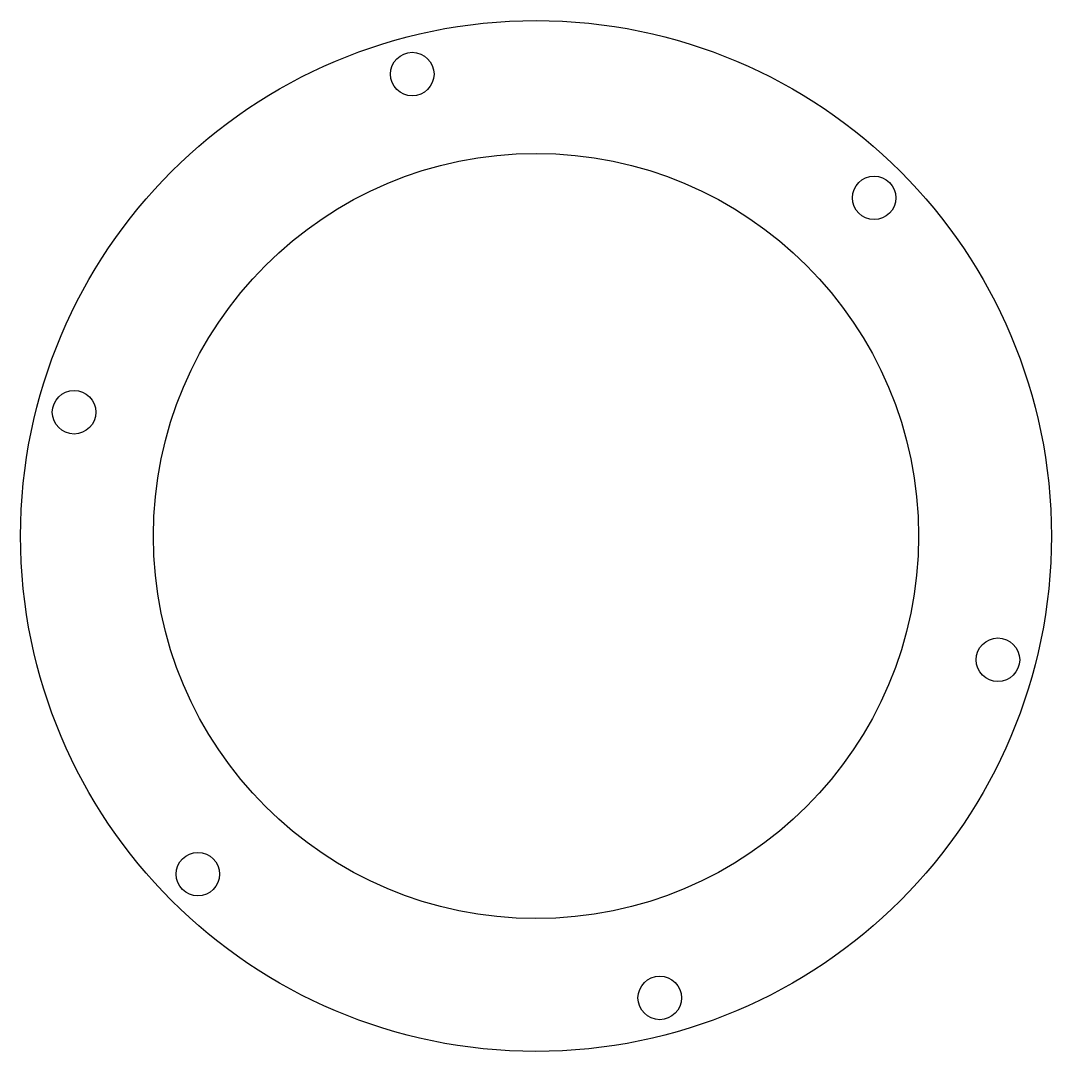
# Model space of a CAD drawing. Extents: x -48.5 to 48.5, y -48.5 to 48.5.
import ezdxf

# ---------------------------------------------------------------- set-up
doc = ezdxf.new("R2010")
doc.units = 0
doc.layers.add('MODELSKETCH_VISIBLE', color=7, linetype='CONTINUOUS')

msp = doc.modelspace()

# ---------------------------------------------------------------- linework, layer by layer
at = {"layer": 'MODELSKETCH_VISIBLE'}
for centre, radius in [((0, 0), 48.5), ((-11.647, 43.467), 2.05), ((0, 0), 36), ((31.82, 31.82), 2.05), ((-43.467, 11.647), 2.05), ((43.467, -11.647), 2.05), ((-31.82, -31.82), 2.05), ((11.647, -43.467), 2.05)]:
    msp.add_circle(centre, radius, dxfattribs=at)

doc.saveas('drawing.dxf')
